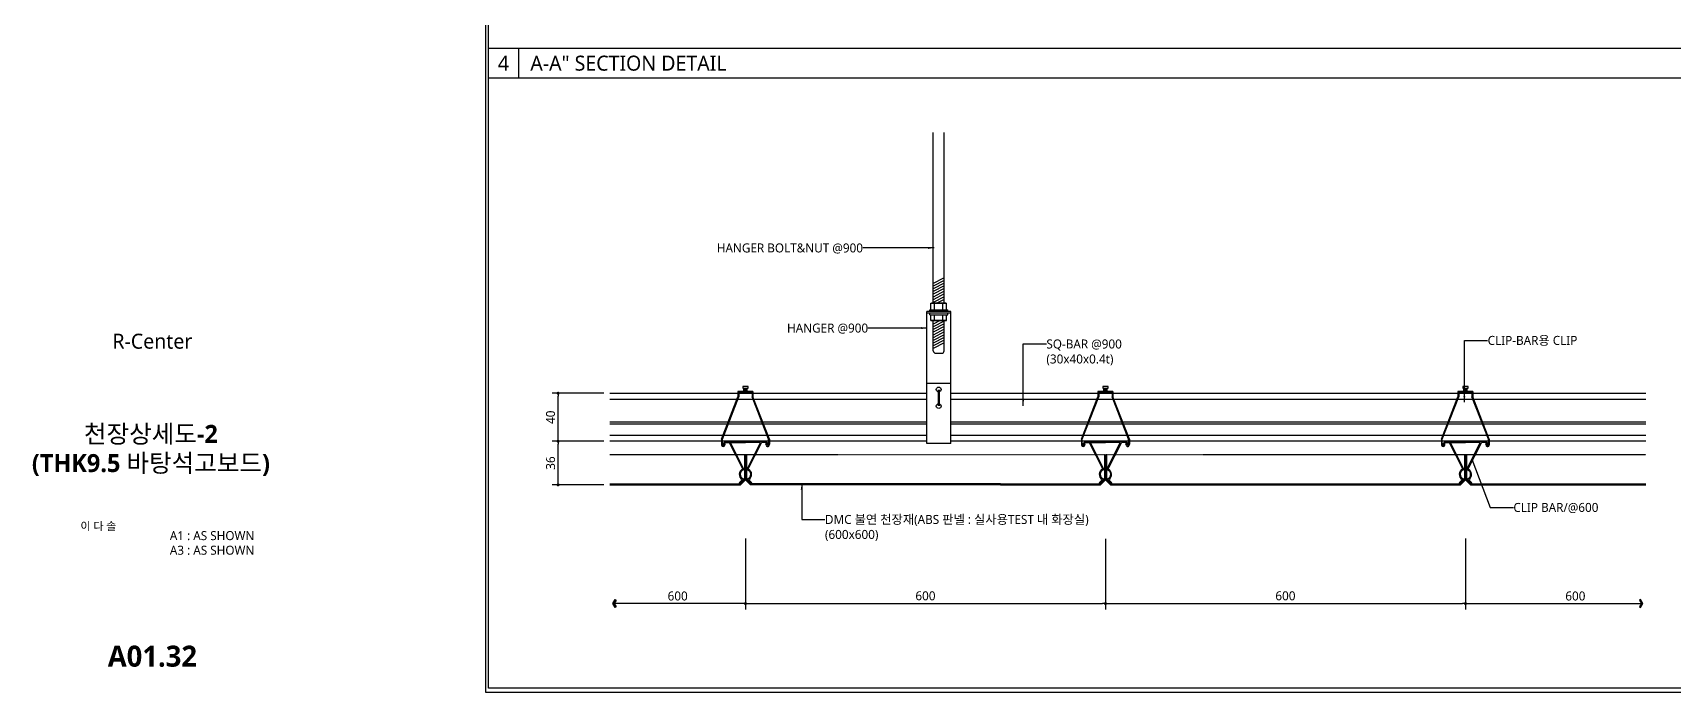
# Model space of a CAD drawing. Header units: millimetres. Extents: x 1394 to 74708, y 590 to 17190.
# Drawn here: x 47329 to 63734, y 590 to 7184 of the extents above; entities that cross this region are included whole.
import ezdxf
from ezdxf.enums import TextEntityAlignment as Align

# ---------------------------------------------------------------- set-up
doc = ezdxf.new("R2010")
doc.units = ezdxf.units.MM
doc.linetypes.add('HID', pattern=[2, 1.1, -0.9])
doc.layers.get('Defpoints').update_dxf_attribs({"color": 152})
for name, color, linetype in [('A-DIM-N', 7, 'Continuous'), ('A-LINE-3', 7, 'Continuous'), ('A-LINE-4', 8, 'Continuous'), ('A-TXT-N', 3, 'Continuous'), ('AA-MKXS', 7, 'Continuous'), ('BAR', 3, 'Continuous'), ('CARRING', 3, 'Continuous'), ('CEIL', 8, 'Continuous'), ('clip', 8, 'Continuous'), ('HANGER', 9, 'Continuous'), ('HANGER-C', 7, 'Continuous'), ('HATCH', 5, 'Continuous'), ('SCREW', 1, 'Continuous'), ('SHT', 5, 'Continuous'), ('TEXT', 3, 'Continuous'), ('TXT', 7, 'Continuous')]:
    doc.layers.add(name, color=color, linetype=linetype)
doc.styles.add('NH', font='malgun.ttf')
doc.styles.get("Standard").update_dxf_attribs({"font": 'malgun.ttf'})
doc.styles.add('돋움체', font='malgun.ttf')
doc.styles.add('맑은고딕', font='malgun.ttf')
doc.styles.add('맑은고딕B', font='malgunbd.ttf')
doc.styles.add('스타일1', font='malgun.ttf')
doc.styles.add('스타일2', font='malgunbd.ttf')
doc.dimstyles.new('DA(N)', dxfattribs={"dimtxt": 3, "dimasz": 1, "dimexe": 2, "dimexo": 2, "dimgap": 1, "dimtad": 1, "dimdec": 0, "dimdsep": 46, "dimlunit": 6, "dimtxsty": 'NH', "dimblk": 'DOT', "dimcen": 2.5, "dimdle": 1.5, "dimclrd": 256, "dimclre": 256, "dimclrt": 3, "dimadec": 0, "dimazin": 0, "dimtfac": 1, "dimtdec": 0, "dimtix": 1, "dimtmove": 2, "dimatfit": 3, "dimfxl": 2, "dimtvp": 1, "dimtolj": 1, "dimtzin": 0, "dimlwd": -1, "dimarcsym": 0})
doc.dimstyles.get("Standard").update_dxf_attribs({"dimtxt": 0.18, "dimasz": 0.18, "dimexe": 0.18, "dimexo": 0.0625, "dimgap": 0.09, "dimtad": 0, "dimtih": 1, "dimtoh": 1, "dimdec": 4, "dimzin": 0, "dimdsep": 46, "dimtxsty": 'Standard', "dimcen": 0.09, "dimadec": 0, "dimazin": 0, "dimtfac": 1, "dimtdec": 4, "dimtofl": 0, "dimtmove": 0, "dimatfit": 3, "dimfxl": 1, "dimtolj": 1, "dimtzin": 0, "dimarcsym": 0})

# ---------------------------------------------------------------- blocks, each defined once
blk = doc.blocks.new('_DOT')
at = {"color": 0, "linetype": 'ByBlock'}
blk.add_line((-0.5, 0), (-1, 0), dxfattribs=at)
at = {"color": 0, "linetype": 'ByBlock', "const_width": 0.5}
blk.add_lwpolyline([(-0.25, 0, 1), (0.25, 0, 1)], format="xyb", close=True, dxfattribs=at)
blk = doc.blocks.new('*D130')
at = {"layer": 'A-DIM-N', "lineweight": -2, "transparency": 16777216}
for p, q in [((54456, 2124), (54456, 1416)), ((58056, 2124), (58056, 1416))]:
    blk.add_line(p, q, dxfattribs=at)
at = {"layer": 'A-DIM-N', "transparency": 16777216}
blk.add_line((54486, 1476), (58026, 1476), dxfattribs=at)
at = {"layer": 'Defpoints', "color": 0, "transparency": 16777216}
for p in [(54456, 2184), (58056, 2184), (58056, 1476)]:
    blk.add_point(p, dxfattribs=at)
at = {"layer": 'A-DIM-N', "transparency": 16777216, "xscale": 30, "yscale": 30, "zscale": 30, "rotation": 180}
blk.add_blockref('_DOT', (54456, 1476), dxfattribs=at)
at = {"layer": 'A-DIM-N', "transparency": 16777216, "xscale": 30, "yscale": 30, "zscale": 30}
blk.add_blockref('_DOT', (58056, 1476), dxfattribs=at)
at = {"layer": 'A-DIM-N', "color": 3, "transparency": 16777216, "insert": (56256, 1553), "char_height": 90, "attachment_point": 5, "style": '돋움체'}
blk.add_mtext('\\A1;600', dxfattribs=at)
blk = doc.blocks.new('*D115')
at = {"layer": 'A-DIM-N', "lineweight": -2, "transparency": 16777216}
for p, q in [((58056, 2124), (58056, 1416)), ((61656, 2124), (61656, 1416))]:
    blk.add_line(p, q, dxfattribs=at)
at = {"layer": 'A-DIM-N', "transparency": 16777216}
blk.add_line((58086, 1476), (61626, 1476), dxfattribs=at)
at = {"layer": 'Defpoints', "color": 0, "transparency": 16777216}
for p in [(58056, 2184), (61656, 2184), (61656, 1476)]:
    blk.add_point(p, dxfattribs=at)
at = {"layer": 'A-DIM-N', "transparency": 16777216, "xscale": 30, "yscale": 30, "zscale": 30, "rotation": 180}
blk.add_blockref('_DOT', (58056, 1476), dxfattribs=at)
at = {"layer": 'A-DIM-N', "transparency": 16777216, "xscale": 30, "yscale": 30, "zscale": 30}
blk.add_blockref('_DOT', (61656, 1476), dxfattribs=at)
at = {"layer": 'A-DIM-N', "color": 3, "transparency": 16777216, "insert": (59856, 1553), "char_height": 90, "attachment_point": 5, "style": '돋움체'}
blk.add_mtext('\\A1;600', dxfattribs=at)
blk = doc.blocks.new('*D113')
at = {"layer": 'A-DIM-N', "lineweight": -2, "transparency": 16777216}
for p, q in [((53040, 3579), (52522, 3579)), ((53040, 3099), (52522, 3099))]:
    blk.add_line(p, q, dxfattribs=at)
at = {"layer": 'A-DIM-N', "transparency": 16777216}
blk.add_line((52582, 3129), (52582, 3549), dxfattribs=at)
at = {"layer": 'Defpoints', "color": 0, "transparency": 16777216}
for p in [(52582, 3579), (53100, 3579), (53100, 3099)]:
    blk.add_point(p, dxfattribs=at)
at = {"layer": 'A-DIM-N', "transparency": 16777216, "xscale": 30, "yscale": 30, "zscale": 30}
for p, rotation in [((52582, 3579), 90), ((52582, 3099), 270)]:
    blk.add_blockref('_DOT', p, dxfattribs=dict(at, rotation=rotation))
at = {"layer": 'A-DIM-N', "color": 3, "transparency": 16777216, "insert": (52507, 3339), "char_height": 90, "attachment_point": 5, "rotation": 90, "style": '돋움체'}
blk.add_mtext('\\A1;40', dxfattribs=at)
blk = doc.blocks.new('*D114')
at = {"layer": 'A-DIM-N', "lineweight": -2, "transparency": 16777216}
for p, q in [((53040, 3099), (52522, 3099)), ((53040, 2663), (52522, 2663))]:
    blk.add_line(p, q, dxfattribs=at)
at = {"layer": 'A-DIM-N', "transparency": 16777216}
blk.add_line((52582, 2693), (52582, 3069), dxfattribs=at)
at = {"layer": 'Defpoints', "color": 0, "transparency": 16777216}
for p in [(52582, 3099), (53100, 3099), (53100, 2663)]:
    blk.add_point(p, dxfattribs=at)
at = {"layer": 'A-DIM-N', "transparency": 16777216, "xscale": 30, "yscale": 30, "zscale": 30}
for p, rotation in [((52582, 3099), 90), ((52582, 2663), 270)]:
    blk.add_blockref('_DOT', p, dxfattribs=dict(at, rotation=rotation))
at = {"layer": 'A-DIM-N', "color": 3, "transparency": 16777216, "insert": (52507, 2881), "char_height": 90, "attachment_point": 5, "rotation": 90, "style": '돋움체'}
blk.add_mtext('\\A1;36', dxfattribs=at)
blk = doc.blocks.new('TITLE')
at = {"layer": 'TXT', "color": 4, "style": '스타일2'}
for tag, height, p in [('TITLE1', 6, (776, 116.69)), ('TITLE4', 6, (776, 111.7)), ('TITLE2', 6, (776, 107.09)), ('TITLE5', 6, (776, 102.09)), ('TITLE3', 6, (776, 97.38)), ('A0.00', 7, (775.56, 32.33))]:
    blk.add_attdef(tag, text='', height=height, dxfattribs=at).set_placement(p, align=Align.MIDDLE_CENTER)
at = {"layer": 'TXT', "color": 3, "style": '스타일1'}
for tag, p in [('NAME-1', (752.37, 76.33)), ('NAME-2', (752.37, 67.33)), ('NAME-3', (752.37, 58.33)), ('NAME-4', (752.37, 49.33))]:
    blk.add_attdef(tag, text='', height=2.7, dxfattribs=at).set_placement(p, align=Align.MIDDLE_LEFT)
for tag, p in [('SCALE-A1', (796.39, 73.17)), ('SCALE-A3', (796.39, 68.31)), ('DATE', (797.36, 53.01))]:
    blk.add_attdef(tag, text='', height=3, dxfattribs=at).set_placement(p, align=Align.MIDDLE)

msp = doc.modelspace()

# ---------------------------------------------------------------- hatches: boundary and pattern name
at = {"layer": 'A-DIM-N'}
h = msp.add_hatch(color=256, dxfattribs=at)
h.dxf.hatch_style = 1
h.paths.add_polyline_path([(53153.14, 1436.02), (53163.06, 1441.69), (53143.4, 1476.11), (53130.23, 1476.11)])
h.paths.add_polyline_path([(53130.23, 1476.11), (53143.4, 1476.11), (53163.06, 1510.53), (53153.14, 1516.2)])
h = msp.add_hatch(color=256, dxfattribs=at)
h.dxf.hatch_style = 1
h.paths.add_polyline_path([(63407.08, 1436.02), (63397.16, 1441.69), (63416.83, 1476.11), (63429.99, 1476.11)])
h.paths.add_polyline_path([(63429.99, 1476.11), (63416.83, 1476.11), (63397.16, 1510.53), (63407.08, 1516.2)])

# ---------------------------------------------------------------- linework, layer by layer
for p, q in [((54456.07, 2126.45), (54456.07, 1416.11)), ((61656.07, 2126.45), (61656.07, 1416.11)), ((54426.07, 1476.11), (53130.23, 1476.11)), ((61686.07, 1476.11), (63429.99, 1476.11))]:
    msp.add_line(p, q, dxfattribs=at)
msp.add_lwpolyline([(53143.4, 1476.11), (53163.06, 1441.69), (53153.14, 1436.02), (53130.23, 1476.11), (53153.14, 1516.2), (53163.06, 1510.53), (53143.4, 1476.11)], dxfattribs=at)
at = {"layer": 'A-DIM-N', "elevation": 0}
msp.add_lwpolyline([(63416.83, 1476.11), (63397.16, 1441.69), (63407.08, 1436.02), (63429.99, 1476.11), (63407.08, 1516.2), (63397.16, 1510.53), (63416.83, 1476.11)], dxfattribs=at)
at = {"layer": 'A-LINE-3'}
for p, q in [((51885, 7030), (72429.78, 7030)), ((72429.78, 6730), (51885, 6730))]:
    msp.add_line(p, q, dxfattribs=at)
msp.add_lwpolyline([(51885, 17160), (72429.78, 17160), (72429.78, 630), (51885, 630)], close=True, dxfattribs=at)
at = {"layer": 'A-LINE-4'}
msp.add_lwpolyline([(52185, 7030), (52185, 6730)], dxfattribs=at)
at = {"layer": 'BAR'}
for p, q in [((54223.6, 3066.99), (54252.02, 3095.41)), ((54255.82, 3085.81), (54230.3, 3060.29)), ((54252.02, 3095.41), (54456.07, 3095.41)), ((54255.82, 3085.81), (54294.11, 3085.81)), ((54429.18, 2823.94), (54296.35, 3084.29)), ((54440.75, 2820.8), (54307.36, 3082.52)), ((54309.6, 3085.81), (54456.07, 3085.81)), ((54660.11, 3095.41), (54456.07, 3095.41)), ((54602.54, 3085.81), (54456.07, 3085.81)), ((54471.39, 2820.8), (54604.77, 3082.52)), ((54482.95, 2823.94), (54615.79, 3084.29)), ((54656.31, 3085.81), (54618.02, 3085.81)), ((54656.31, 3085.81), (54681.83, 3060.29)), ((54688.53, 3066.99), (54660.11, 3095.41)), ((57823.6, 3066.99), (57852.02, 3095.41)), ((57855.82, 3085.81), (57830.3, 3060.29)), ((57852.02, 3095.41), (58056.07, 3095.41)), ((57855.82, 3085.81), (57894.11, 3085.81)), ((58029.18, 2823.94), (57896.35, 3084.29)), ((58040.75, 2820.8), (57907.36, 3082.52)), ((57909.6, 3085.81), (58056.07, 3085.81)), ((58260.11, 3095.41), (58056.07, 3095.41)), ((58202.54, 3085.81), (58056.07, 3085.81)), ((58071.39, 2820.8), (58204.77, 3082.52)), ((58082.95, 2823.94), (58215.79, 3084.29)), ((58256.31, 3085.81), (58218.02, 3085.81)), ((58256.31, 3085.81), (58281.83, 3060.29)), ((58288.53, 3066.99), (58260.11, 3095.41)), ((61423.6, 3066.99), (61452.02, 3095.41)), ((61455.82, 3085.81), (61430.3, 3060.29)), ((61452.02, 3095.41), (61656.07, 3095.41)), ((61455.82, 3085.81), (61494.11, 3085.81)), ((61629.18, 2823.94), (61496.35, 3084.29)), ((61640.75, 2820.8), (61507.36, 3082.52)), ((61509.6, 3085.81), (61656.07, 3085.81)), ((61860.11, 3095.41), (61656.07, 3095.41)), ((61802.54, 3085.81), (61656.07, 3085.81)), ((61671.39, 2820.8), (61804.77, 3082.52)), ((61682.95, 2823.94), (61815.79, 3084.29)), ((61856.31, 3085.81), (61818.02, 3085.81)), ((61856.31, 3085.81), (61881.83, 3060.29)), ((61888.53, 3066.99), (61860.11, 3095.41)), ((54423.14, 2713.81), (54392.57, 2683.23)), ((54399.36, 2676.45), (54392.57, 2683.23)), ((54437.04, 2714.12), (54399.36, 2676.45)), ((54475.1, 2714.12), (54512.78, 2676.45)), ((54488.99, 2713.81), (54519.56, 2683.23)), ((54512.78, 2676.45), (54519.56, 2683.23)), ((58023.14, 2713.81), (57992.57, 2683.23)), ((57999.36, 2676.45), (57992.57, 2683.23)), ((58037.04, 2714.12), (57999.36, 2676.45)), ((58075.1, 2714.12), (58112.78, 2676.45)), ((58088.99, 2713.81), (58119.56, 2683.23)), ((58112.78, 2676.45), (58119.56, 2683.23)), ((61623.14, 2713.81), (61592.57, 2683.23)), ((61599.36, 2676.45), (61592.57, 2683.23)), ((61637.04, 2714.12), (61599.36, 2676.45)), ((61675.1, 2714.12), (61712.78, 2676.45)), ((61688.99, 2713.81), (61719.56, 2683.23)), ((61712.78, 2676.45), (61719.56, 2683.23))]:
    msp.add_line(p, q, dxfattribs=at)
for centre, radius, start, end in [((54294.11, 3083.41), 2.4, 21.554486, 90), ((54309.6, 3083.41), 2.4, 90, 201.554486), ((54602.54, 3083.41), 2.4, 338.445514, 90), ((54602.54, 3083.41), 2.4, 338.445514, 90), ((54618.02, 3083.41), 2.4, 90, 158.445514), ((54618.02, 3083.41), 2.4, 90, 158.445514), ((57894.11, 3083.41), 2.4, 21.554486, 90), ((57909.6, 3083.41), 2.4, 90, 201.554486), ((58202.54, 3083.41), 2.4, 338.445514, 90), ((58202.54, 3083.41), 2.4, 338.445514, 90), ((58218.02, 3083.41), 2.4, 90, 158.445514), ((58218.02, 3083.41), 2.4, 90, 158.445514), ((61494.11, 3083.41), 2.4, 21.554486, 90), ((61509.6, 3083.41), 2.4, 90, 201.554486), ((61802.54, 3083.41), 2.4, 338.445514, 90), ((61802.54, 3083.41), 2.4, 338.445514, 90), ((61818.02, 3083.41), 2.4, 90, 158.445514), ((61818.02, 3083.41), 2.4, 90, 158.445514), ((54453.01, 2767.81), 58.69, 115.24895, 238.889259), ((54453.01, 2767.81), 49.09, 108.082586, 248.93631), ((54426.95, 2823.06), 2.4, 295.24895, 21.554486), ((54436.28, 2819.04), 4.8, 288.082586, 21.554486), ((54475.85, 2819.04), 4.8, 158.445514, 251.917414), ((54459.12, 2767.81), 49.09, 291.06369, 71.917414), ((54485.18, 2823.06), 2.4, 158.445514, 244.75105), ((54459.12, 2767.81), 58.69, 301.110741, 64.75105), ((58053.01, 2767.81), 58.69, 115.24895, 238.889259), ((58053.01, 2767.81), 49.09, 108.082586, 248.93631), ((58026.95, 2823.06), 2.4, 295.24895, 21.554486), ((58036.28, 2819.04), 4.8, 288.082586, 21.554486), ((58075.85, 2819.04), 4.8, 158.445514, 251.917414), ((58059.12, 2767.81), 49.09, 291.06369, 71.917414), ((58085.18, 2823.06), 2.4, 158.445514, 244.75105), ((58059.12, 2767.81), 58.69, 301.110741, 64.75105), ((61653.01, 2767.81), 58.69, 115.24895, 238.889259), ((61653.01, 2767.81), 49.09, 108.082586, 248.93631), ((61626.95, 2823.06), 2.4, 295.24895, 21.554486), ((61636.28, 2819.04), 4.8, 288.082586, 21.554486), ((61675.85, 2819.04), 4.8, 158.445514, 251.917414), ((61659.12, 2767.81), 49.09, 291.06369, 71.917414), ((61685.18, 2823.06), 2.4, 158.445514, 244.75105), ((61659.12, 2767.81), 58.69, 301.110741, 64.75105), ((54421.45, 2715.5), 2.4, 315, 58.889259), ((54433.64, 2717.52), 4.8, 315, 68.93631), ((54478.49, 2717.52), 4.8, 111.06369, 225), ((54490.69, 2715.5), 2.4, 121.110741, 225), ((58021.45, 2715.5), 2.4, 315, 58.889259), ((58033.64, 2717.52), 4.8, 315, 68.93631), ((58078.49, 2717.52), 4.8, 111.06369, 225), ((58090.69, 2715.5), 2.4, 121.110741, 225), ((61621.45, 2715.5), 2.4, 315, 58.889259), ((61633.64, 2717.52), 4.8, 315, 68.93631), ((61678.49, 2717.52), 4.8, 111.06369, 225), ((61690.69, 2715.5), 2.4, 121.110741, 225)]:
    msp.add_arc(centre, radius, start, end, dxfattribs=at)
at = {"layer": 'CARRING'}
for p, q in [((53100.23, 3579.49), (54380.33, 3579.49)), ((54389.22, 3579.49), (54521.61, 3579.49)), ((54389.22, 3579.49), (54389.33, 3579.49)), ((54521.5, 3579.49), (54521.61, 3579.49)), ((54530.5, 3579.49), (56268.64, 3579.49)), ((56508.64, 3579.49), (57980.33, 3579.49)), ((57989.22, 3579.49), (58121.5, 3579.49)), ((58121.5, 3579.49), (58121.61, 3579.49)), ((58130.5, 3579.49), (61580.33, 3579.49)), ((61589.22, 3579.49), (61721.61, 3579.49)), ((61721.5, 3579.49), (61721.61, 3579.49)), ((61730.5, 3579.49), (63459.99, 3579.49)), ((54215.91, 3099.49), (53100.23, 3099.49)), ((54686.03, 3099.49), (54224.8, 3099.49)), ((56268.64, 3099.49), (54694.92, 3099.49)), ((57815.91, 3099.49), (56508.64, 3099.49)), ((58286.03, 3099.49), (57824.8, 3099.49)), ((61415.91, 3099.49), (58294.92, 3099.49)), ((61886.03, 3099.49), (61424.8, 3099.49)), ((63459.99, 3099.49), (61894.92, 3099.49))]:
    msp.add_line(p, q, dxfattribs=at)
at = {"layer": 'CARRING', "color": 8}
for p, q in [((53100.23, 3519.49), (54370.56, 3519.49)), ((54379.45, 3519.49), (54531.38, 3519.49)), ((54540.27, 3519.49), (56268.64, 3519.49)), ((56508.64, 3519.49), (57970.56, 3519.49)), ((57979.45, 3519.49), (58121.5, 3519.49)), ((58121.5, 3519.49), (58131.38, 3519.49)), ((58140.27, 3519.49), (61570.56, 3519.49)), ((61579.45, 3519.49), (61721.5, 3519.49)), ((61721.5, 3519.49), (61731.38, 3519.49)), ((61740.27, 3519.49), (63459.99, 3519.49)), ((53100.23, 3292.44), (54283.02, 3292.44)), ((54291.91, 3292.44), (54597.85, 3292.44)), ((54597.85, 3292.44), (54618.92, 3292.44)), ((54627.81, 3292.44), (56268.64, 3292.44)), ((56508.64, 3292.44), (57883.02, 3292.44)), ((57891.91, 3292.44), (58197.85, 3292.44)), ((58197.85, 3292.44), (58218.92, 3292.44)), ((58227.81, 3292.44), (61483.02, 3292.44)), ((61491.91, 3292.44), (61797.85, 3292.44)), ((61797.85, 3292.44), (61818.92, 3292.44)), ((61827.81, 3292.44), (63459.99, 3292.44)), ((53100.23, 3274.39), (54276.06, 3274.39)), ((53100.23, 3159.49), (54231.77, 3159.49)), ((54240.66, 3159.49), (54638.07, 3159.49)), ((54284.96, 3274.39), (54603.31, 3274.39)), ((54603.31, 3274.39), (54625.87, 3274.39)), ((54634.77, 3274.39), (56268.64, 3274.39)), ((54638.07, 3159.49), (54670.17, 3159.49)), ((54679.06, 3159.49), (56268.64, 3159.49)), ((56508.64, 3274.39), (57876.06, 3274.39)), ((56508.64, 3159.49), (57831.77, 3159.49)), ((57840.66, 3159.49), (58238.07, 3159.49)), ((57884.96, 3274.39), (58203.31, 3274.39)), ((58203.31, 3274.39), (58225.87, 3274.39)), ((58234.77, 3274.39), (61476.06, 3274.39)), ((58238.07, 3159.49), (58270.17, 3159.49)), ((58279.06, 3159.49), (61431.77, 3159.49)), ((61440.66, 3159.49), (61838.07, 3159.49)), ((61484.96, 3274.39), (61803.31, 3274.39)), ((61803.31, 3274.39), (61825.87, 3274.39)), ((61834.77, 3274.39), (63459.99, 3274.39)), ((61838.07, 3159.49), (61870.17, 3159.49)), ((61879.06, 3159.49), (63459.99, 3159.49))]:
    msp.add_line(p, q, dxfattribs=at)
at = {"layer": 'CEIL', "color": 1, "linetype": 'HID'}
msp.add_line((63459.99, 2963.41), (53100.23, 2963.41), dxfattribs=at)
at = {"layer": 'CEIL', "linetype": 'Continuous'}
for p, q in [((54445.27, 2963.41), (54445.27, 2714.89)), ((54445.27, 2963.41), (54453.67, 2963.41)), ((54453.67, 2963.41), (54453.67, 2711.41)), ((54458.47, 2963.41), (54458.47, 2711.41)), ((54466.87, 2963.41), (54458.47, 2963.41)), ((54466.87, 2963.41), (54466.87, 2714.89)), ((58045.27, 2963.41), (58045.27, 2714.89)), ((58045.27, 2963.41), (58053.67, 2963.41)), ((58053.67, 2963.41), (58053.67, 2711.41)), ((58058.47, 2963.41), (58058.47, 2711.41)), ((58066.87, 2963.41), (58058.47, 2963.41)), ((58066.87, 2963.41), (58066.87, 2714.89)), ((61645.27, 2963.41), (61645.27, 2714.89)), ((61645.27, 2963.41), (61653.67, 2963.41)), ((61653.67, 2963.41), (61653.67, 2711.41)), ((61658.47, 2963.41), (61658.47, 2711.41)), ((61666.87, 2963.41), (61658.47, 2963.41)), ((61666.87, 2963.41), (61666.87, 2714.89)), ((53100.23, 2671.81), (54402.19, 2671.81)), ((53100.23, 2663.41), (54405.67, 2663.41)), ((54445.27, 2714.89), (54402.19, 2671.81)), ((54453.67, 2711.41), (54405.67, 2663.41)), ((54458.47, 2711.41), (54506.47, 2663.41)), ((54466.87, 2714.89), (54509.95, 2671.81)), ((57005.75, 2663.41), (54506.47, 2663.41)), ((57005.75, 2671.81), (54509.95, 2671.81)), ((57005.75, 2671.81), (58002.19, 2671.81)), ((57005.75, 2663.41), (58005.67, 2663.41)), ((58045.27, 2714.89), (58002.19, 2671.81)), ((58053.67, 2711.41), (58005.67, 2663.41)), ((58058.47, 2711.41), (58106.47, 2663.41)), ((58066.87, 2714.89), (58109.95, 2671.81)), ((58106.47, 2663.41), (61605.67, 2663.41)), ((58109.95, 2671.81), (61602.19, 2671.81)), ((61645.27, 2714.89), (61602.19, 2671.81)), ((61653.67, 2711.41), (61605.67, 2663.41)), ((61658.47, 2711.41), (61706.47, 2663.41)), ((61666.87, 2714.89), (61709.95, 2671.81)), ((61706.47, 2663.41), (63459.99, 2663.41)), ((61709.95, 2671.81), (63459.99, 2671.81))]:
    msp.add_line(p, q, dxfattribs=at)
at = {"layer": 'clip'}
for p, q in [((54215.91, 3118.36), (54380.33, 3544.84)), ((54224.8, 3118.36), (54389.22, 3544.84)), ((54530.5, 3598.2), (54380.33, 3598.2)), ((54380.33, 3598.2), (54380.33, 3544.84)), ((54380.33, 3598.2), (54380.33, 3544.84)), ((54521.61, 3589.2), (54389.22, 3589.2)), ((54389.22, 3589.2), (54389.22, 3544.84)), ((54521.61, 3589.2), (54521.61, 3544.84)), ((54686.03, 3118.36), (54521.61, 3544.84)), ((54530.5, 3598.2), (54530.5, 3544.84)), ((54694.92, 3118.36), (54530.5, 3544.84)), ((57815.91, 3118.36), (57980.33, 3544.84)), ((57824.8, 3118.36), (57989.22, 3544.84)), ((58130.5, 3598.2), (57980.33, 3598.2)), ((57980.33, 3598.2), (57980.33, 3544.84)), ((58121.61, 3589.2), (57989.22, 3589.2)), ((57989.22, 3589.2), (57989.22, 3544.84)), ((58121.61, 3589.2), (58121.61, 3544.84)), ((58286.03, 3118.36), (58121.61, 3544.84)), ((58130.5, 3598.2), (58130.5, 3544.84)), ((58294.92, 3118.36), (58130.5, 3544.84)), ((61415.91, 3118.36), (61580.33, 3544.84)), ((61424.8, 3118.36), (61589.22, 3544.84)), ((61730.5, 3598.2), (61580.33, 3598.2)), ((61580.33, 3598.2), (61580.33, 3544.84)), ((61721.61, 3589.2), (61589.22, 3589.2)), ((61589.22, 3589.2), (61589.22, 3544.84)), ((61721.61, 3589.2), (61721.61, 3544.84)), ((61886.03, 3118.36), (61721.61, 3544.84)), ((61730.5, 3598.2), (61730.5, 3544.84)), ((61894.92, 3118.36), (61730.5, 3544.84)), ((54215.91, 3118.36), (54215.91, 3069.45)), ((54224.8, 3069.45), (54224.8, 3118.36)), ((57815.91, 3118.36), (57815.91, 3069.45)), ((57824.8, 3069.45), (57824.8, 3118.36)), ((61415.91, 3118.36), (61415.91, 3069.45)), ((61424.8, 3069.45), (61424.8, 3118.36)), ((54251.48, 3073.33), (54242.59, 3073.33)), ((54242.59, 3073.33), (54242.59, 3069.45)), ((54251.48, 3069.45), (54251.48, 3073.33)), ((57851.48, 3073.33), (57842.59, 3073.33)), ((57842.59, 3073.33), (57842.59, 3069.45)), ((57851.48, 3069.45), (57851.48, 3073.33)), ((61451.48, 3073.33), (61442.59, 3073.33)), ((61442.59, 3073.33), (61442.59, 3069.45)), ((61451.48, 3069.45), (61451.48, 3073.33))]:
    msp.add_line(p, q, dxfattribs=at)
at = {"layer": 'clip', "linetype": 'HID'}
for p, q in [((54686.03, 3069.45), (54686.03, 3118.36)), ((54694.92, 3118.36), (54694.92, 3069.45)), ((58286.03, 3069.45), (58286.03, 3118.36)), ((58294.92, 3118.36), (58294.92, 3069.45)), ((61886.03, 3069.45), (61886.03, 3118.36)), ((61894.92, 3118.36), (61894.92, 3069.45)), ((54659.35, 3069.45), (54659.35, 3073.33)), ((54659.35, 3073.33), (54668.24, 3073.33)), ((54668.24, 3073.33), (54668.24, 3069.45)), ((58259.35, 3069.45), (58259.35, 3073.33)), ((58259.35, 3073.33), (58268.24, 3073.33)), ((58268.24, 3073.33), (58268.24, 3069.45)), ((61859.35, 3069.45), (61859.35, 3073.33)), ((61859.35, 3073.33), (61868.24, 3073.33)), ((61868.24, 3073.33), (61868.24, 3069.45))]:
    msp.add_line(p, q, dxfattribs=at)
at = {"layer": 'clip'}
for centre, radius, start, end in [((54233.7, 3065.45), 18.23, 167.319617, 12.680383), ((54233.7, 3065.74), 9.63, 157.380135, 22.619865), ((57833.7, 3065.45), 18.23, 167.319617, 12.680383), ((57833.7, 3065.74), 9.63, 157.380135, 22.619865), ((61433.7, 3065.45), 18.23, 167.319617, 12.680383), ((61433.7, 3065.74), 9.63, 157.380135, 22.619865)]:
    msp.add_arc(centre, radius, start, end, dxfattribs=at)
at = {"layer": 'clip', "linetype": 'HID'}
for centre, radius, start, end in [((54677.13, 3065.45), 18.23, 167.319617, 12.680383), ((54677.13, 3065.45), 18.23, 222.147793, 354.897374), ((54677.13, 3065.74), 9.63, 157.380135, 22.619865), ((58277.13, 3065.45), 18.23, 167.319617, 12.680383), ((58277.13, 3065.45), 18.23, 222.147793, 354.897374), ((58277.13, 3065.74), 9.63, 157.380135, 22.619865), ((61877.13, 3065.45), 18.23, 167.319617, 12.680383), ((61877.13, 3065.45), 18.23, 222.147793, 354.897374), ((61877.13, 3065.74), 9.63, 157.380135, 22.619865)]:
    msp.add_arc(centre, radius, start, end, dxfattribs=at)
at = {"layer": 'Defpoints'}
msp.add_lwpolyline([(72465, 17190), (51855, 17190), (51855, 589.58), (72465, 589.58)], close=True, dxfattribs=at)
at = {"layer": 'HANGER'}
for p, q in [((56334.64, 4479.49), (56334.64, 6185.01)), ((56442.64, 4479.49), (56442.64, 6185.01)), ((56334.64, 4003.27), (56334.64, 4306.09)), ((56442.64, 4003.27), (56442.64, 4306.09)), ((56358.64, 3979.27), (56418.64, 3979.27))]:
    msp.add_line(p, q, dxfattribs=at)
for centre, start, end in [((56358.64, 4003.27), 180, 270), ((56418.64, 4003.27), 270, 0)]:
    msp.add_arc(centre, 24, start, end, dxfattribs=at)
at = {"layer": 'HANGER-C'}
for p, q in [((56268.64, 3075.49), (56268.64, 4395.49)), ((56508.64, 4395.49), (56268.64, 4395.49)), ((56508.64, 4381.09), (56268.64, 4381.09)), ((56508.64, 3075.49), (56508.64, 4395.49)), ((56508.64, 3675.49), (56268.64, 3675.49)), ((56508.64, 3075.49), (56268.64, 3075.49))]:
    msp.add_line(p, q, dxfattribs=at)
at = {"layer": 'HANGER-C', "color": 9}
for centre in [(56388.64, 3616.39), (56388.64, 3450.33)]:
    msp.add_circle(centre, 24, dxfattribs=at)
at = {"layer": 'HATCH'}
for p, q in [((56436.28, 4731.49), (56334.64, 4677.45)), ((56442.64, 4707.69), (56334.64, 4650.27)), ((56442.64, 4680.51), (56334.64, 4623.08)), ((56442.64, 4653.33), (56334.64, 4595.9)), ((56442.64, 4626.14), (56334.64, 4568.72)), ((56442.64, 4598.96), (56334.64, 4541.54)), ((56442.64, 4571.78), (56334.64, 4514.36)), ((56442.64, 4544.6), (56334.64, 4487.17)), ((56442.64, 4517.42), (56371.31, 4479.49)), ((56402.09, 4306.09), (56334.64, 4270.23)), ((56442.64, 4300.47), (56334.64, 4243.05)), ((56442.64, 4273.29), (56334.64, 4215.87)), ((56442.64, 4246.11), (56334.64, 4188.69)), ((56442.64, 4218.93), (56334.64, 4161.5)), ((56442.64, 4191.75), (56334.64, 4134.32)), ((56442.64, 4164.57), (56334.64, 4107.14)), ((56442.64, 4137.38), (56334.64, 4079.96)), ((56442.64, 4110.2), (56334.64, 4052.78)), ((56442.64, 4083.02), (56334.64, 4025.59)), ((54438.93, 3613.66), (54466.61, 3629.64)), ((54438.93, 3620.08), (54455.49, 3629.64)), ((54438.93, 3626.5), (54444.37, 3629.64)), ((54438.93, 3607.24), (54474.5, 3627.78)), ((54438.93, 3600.82), (54474.5, 3621.36)), ((54445.5, 3598.2), (54474.5, 3614.94)), ((58038.93, 3613.66), (58066.61, 3629.64)), ((58038.93, 3620.08), (58055.49, 3629.64)), ((58038.93, 3626.5), (58044.37, 3629.64)), ((58038.93, 3607.24), (58074.5, 3627.78)), ((58038.93, 3600.82), (58074.5, 3621.36)), ((58045.5, 3598.2), (58074.5, 3614.94)), ((61638.93, 3613.66), (61666.61, 3629.64)), ((61638.93, 3620.08), (61655.49, 3629.64)), ((61638.93, 3626.5), (61644.37, 3629.64)), ((61638.93, 3607.24), (61674.5, 3627.78)), ((61638.93, 3600.82), (61674.5, 3621.36)), ((61645.5, 3598.2), (61674.5, 3614.94)), ((54456.62, 3598.2), (54474.5, 3608.52)), ((54467.73, 3598.2), (54474.5, 3602.11)), ((58056.62, 3598.2), (58074.5, 3608.52)), ((61656.62, 3598.2), (61674.5, 3608.52)), ((61667.73, 3598.2), (61674.5, 3602.11))]:
    msp.add_line(p, q, dxfattribs=at)
at = {"layer": 'SCREW'}
for p, q in [((56310.63, 4479.49), (56466.64, 4479.49)), ((56310.63, 4413.49), (56310.63, 4479.49)), ((56460.64, 4479.49), (56316.64, 4479.49)), ((56346.64, 4413.49), (56346.64, 4479.49)), ((56430.64, 4413.49), (56430.64, 4479.49)), ((56466.64, 4413.49), (56466.64, 4479.49)), ((56298.63, 4395.49), (56298.63, 4413.49)), ((56298.63, 4363.09), (56298.63, 4381.09)), ((56310.63, 4306.09), (56310.63, 4363.09)), ((56310.63, 4306.09), (56466.64, 4306.09)), ((56460.64, 4306.09), (56316.64, 4306.09)), ((56346.64, 4306.09), (56346.64, 4363.09)), ((56430.64, 4306.09), (56430.64, 4363.09)), ((56466.64, 4306.09), (56466.64, 4363.09)), ((56478.64, 4395.49), (56478.64, 4413.49)), ((56478.64, 4363.09), (56478.64, 4381.09)), ((54438.93, 3598.2), (54438.93, 3629.64)), ((54474.5, 3598.2), (54474.5, 3629.64)), ((58038.93, 3598.2), (58038.93, 3629.64)), ((58074.5, 3598.2), (58074.5, 3629.64)), ((61638.93, 3598.2), (61638.93, 3629.64)), ((61674.5, 3598.2), (61674.5, 3629.64))]:
    msp.add_line(p, q, dxfattribs=at)
for points in [[(56298.63, 4413.49), (56478.64, 4413.49)], [(56298.63, 4363.09), (56478.64, 4363.09)]]:
    msp.add_lwpolyline(points, dxfattribs=at)
for points in [[(54483.39, 3629.64), (54483.39, 3647.43), (54430.03, 3647.43), (54430.03, 3629.64)], [(58083.39, 3629.64), (58083.39, 3647.43), (58030.03, 3647.43), (58030.03, 3629.64)], [(61683.39, 3629.64), (61683.39, 3647.43), (61630.03, 3647.43), (61630.03, 3629.64)]]:
    msp.add_lwpolyline(points, close=True, dxfattribs=at)
at = {"layer": 'SCREW', "const_width": 22.5}
msp.add_lwpolyline([(56388.64, 3450.33), (56388.64, 3616.39)], dxfattribs=at)

# ---------------------------------------------------------------- block references
at = {"layer": 'A-DIM-N', "xscale": 30, "yscale": 30, "zscale": 30}
msp.add_blockref('_DOT', (54456.07, 1476.11), dxfattribs=at)
at = {"layer": 'A-DIM-N', "xscale": 30, "yscale": 30, "zscale": 30, "rotation": 180}
msp.add_blockref('_DOT', (61656.07, 1476.11), dxfattribs=at)
at = {"layer": 'TEXT'}
ref = msp.add_blockref('TITLE', (25230, -40.13), dxfattribs=dict(at, xscale=30, yscale=30, zscale=30))
ref.add_attrib('TITLE2', '천장상세도-2', dxfattribs={"layer": 'SHT', "color": 4, "height": 180, "style": '맑은고딕B'}).set_placement((48510.01, 3172.45), align=Align.MIDDLE_CENTER)
ref.add_attrib('TITLE3', '(THK9.5 바탕석고보드)', dxfattribs={"layer": 'SHT', "color": 4, "height": 180, "style": '맑은고딕B'}).set_placement((48510.01, 2881.31), align=Align.MIDDLE_CENTER)
ref.add_attrib('NAME-1', '이 다 솔', dxfattribs={"color": 3, "height": 81, "style": '맑은고딕'}).set_placement((47805, 2249.85), align=Align.MIDDLE_LEFT)
ref.add_attrib('SCALE-A1', 'A1 : AS SHOWN', dxfattribs={"layer": 'SHT', "color": 3, "height": 90, "style": '맑은고딕'}).set_placement((49121.73, 2155.02), align=Align.MIDDLE)
ref.add_attrib('SCALE-A3', 'A3 : AS SHOWN', dxfattribs={"layer": 'SHT', "color": 3, "height": 90, "style": '맑은고딕'}).set_placement((49121.73, 2009.1), align=Align.MIDDLE)
ref.add_attrib('A0.00', 'A01.32', dxfattribs={"layer": 'SHT', "color": 4, "height": 210, "style": '맑은고딕B'}).set_placement((48525, 949.87), align=Align.MIDDLE_CENTER)

# ---------------------------------------------------------------- texts
at = {"layer": 'A-DIM-N', "color": 3, "char_height": 90, "attachment_point": 5, "style": '돋움체'}
for insert in [(53778.15, 1551.17), (62755.64, 1551.17)]:
    msp.add_mtext('\\A1;600', dxfattribs=dict(at, insert=insert))
at = {"layer": 'A-TXT-N', "style": '스타일1'}
for s, p in [('HANGER BOLT&NUT @900', (55631.09, 5032.24)), ('HANGER @900', (55682.8, 4231.01))]:
    msp.add_text(s, height=90, dxfattribs=at).set_placement(p, align=Align.MIDDLE_RIGHT)
for s, p in [('SQ-BAR @900', (57465.34, 4071.77)), ('CLIP-BAR용 CLIP', (61878.02, 4107.61)), ('(30x40x0.4t)', (57465.34, 3921.77)), ('CLIP BAR/@600', (62135.51, 2437.13)), ('DMC 불연 천장재(ABS 판넬 : 실사용TEST 내 화장실)', (55250.82, 2317.02)), ('(600x600)', (55250.82, 2167.02))]:
    msp.add_text(s, height=90, dxfattribs=at).set_placement(p, align=Align.MIDDLE_LEFT)
at = {"layer": 'TEXT', "style": '스타일1'}
for s, p in [('4', (52035, 6880, 0)), ('R-Center', (48525, 4099.58))]:
    msp.add_text(s, height=150, dxfattribs=at).set_placement(p, align=Align.MIDDLE_CENTER)
msp.add_text('A-A" SECTION DETAIL', height=150, dxfattribs=at).set_placement((52304.32, 6880, 0), align=Align.MIDDLE_LEFT)

# ---------------------------------------------------------------- dimensions: what is measured, and where the dimension line sits
at = {"layer": 'A-DIM-N'}
for base, p1, p2, picture, middle in [((52582.09, 3579.49), (53100.23, 3099.49), (53100.23, 3579.49), '*D113', (52507.03, 3339.49)), ((52582.09, 3099.49), (53100.23, 2663.41), (53100.23, 3099.49), '*D114', (52507.03, 2881.45))]:
    dim = msp.add_linear_dim(base=base, p1=p1, p2=p2, angle=90, dimstyle='DA(N)', override={"dimscale": 30, "dimlfac": 0.083333, "dimtxsty": '돋움체'}, dxfattribs=at)
    dim.commit()
    dim.dimension.update_dxf_attribs({"geometry": picture, "text_midpoint": middle})
for base, p1, p2, picture, middle in [((58056.07, 1476.11), (54456.07, 2184.11), (58056.07, 2184.11), '*D130', (56256.07, 1552.61)), ((61656.07, 1476.11), (58056.07, 2184.11), (61656.07, 2184.11), '*D115', (59856.07, 1552.61))]:
    dim = msp.add_linear_dim(base=base, p1=p1, p2=p2, text='600', dimstyle='DA(N)', override={"dimscale": 30, "dimlfac": 0.25, "dimtxsty": '돋움체'}, dxfattribs=at)
    dim.commit()
    dim.dimension.update_dxf_attribs({"geometry": picture, "text_midpoint": middle})

# ---------------------------------------------------------------- leaders
at = {"layer": 'AA-MKXS'}
for points, override in [([(56342.92, 5032.24), (55631.09, 5032.24)], {"dimscale": 30, "dimtxt": 3, "dimasz": 2, "dimexe": 1, "dimexo": 2, "dimgap": 1, "dimtih": 0, "dimtoh": 0, "dimdec": 0, "dimzin": 8, "dimlunit": 6, "dimcen": 0, "dimclrd": 256, "dimclre": 256, "dimclrt": 3, "dimtdec": 0, "dimtix": 1, "dimtofl": 1, "dimtmove": 2}), ([(56274.14, 4231.01), (55682.8, 4231.01)], {"dimscale": 30, "dimtxt": 3, "dimasz": 2, "dimexe": 1, "dimexo": 2, "dimgap": 1, "dimtih": 0, "dimtoh": 0, "dimdec": 0, "dimzin": 8, "dimlunit": 6, "dimcen": 0, "dimclrd": 256, "dimclre": 256, "dimclrt": 3, "dimtdec": 0, "dimtix": 1, "dimtofl": 1, "dimtmove": 2}), ([(61645.36, 3489.39), (61645.36, 4107.61), (61878.02, 4107.61)], {"dimscale": 30, "dimtxt": 3, "dimasz": 2, "dimexe": 1, "dimexo": 2, "dimgap": 1, "dimtih": 0, "dimtoh": 0, "dimdec": 0, "dimzin": 8, "dimlunit": 6, "dimcen": 0, "dimclrd": 256, "dimclre": 256, "dimclrt": 3, "dimtdec": 0, "dimtix": 1, "dimtofl": 1, "dimtmove": 2}), ([(57232.69, 3453.55), (57232.69, 4071.77), (57465.34, 4071.77)], {"dimscale": 30, "dimtxt": 3, "dimasz": 2, "dimexe": 1, "dimexo": 2, "dimgap": 1, "dimtih": 0, "dimtoh": 0, "dimdec": 0, "dimzin": 8, "dimlunit": 6, "dimcen": 0, "dimclrd": 256, "dimclre": 256, "dimclrt": 3, "dimtdec": 0, "dimtix": 1, "dimtofl": 1, "dimtmove": 2}), ([(61721.32, 2920.65), (61902.85, 2437.13), (62135.51, 2437.13)], {"dimscale": 10, "dimtxt": 3, "dimasz": 2, "dimexe": 1, "dimexo": 2, "dimgap": 1, "dimtih": 0, "dimtoh": 0, "dimdec": 0, "dimzin": 8, "dimlunit": 6, "dimcen": 0, "dimclrd": 256, "dimclre": 256, "dimclrt": 3, "dimtdec": 0, "dimtix": 1, "dimtofl": 1, "dimtmove": 2}), ([(55018.17, 2673.93), (55018.17, 2317.02), (55250.82, 2317.02)], {"dimscale": 30, "dimtxt": 3, "dimasz": 2, "dimexe": 1, "dimexo": 2, "dimgap": 1, "dimtih": 0, "dimtoh": 0, "dimdec": 0, "dimzin": 8, "dimlunit": 6, "dimcen": 0, "dimclrd": 256, "dimclre": 256, "dimclrt": 3, "dimtdec": 0, "dimtix": 1, "dimtofl": 1, "dimtmove": 2})]:
    msp.add_leader(points, dimstyle='Standard', override=override, dxfattribs=at)

doc.saveas('drawing.dxf')
